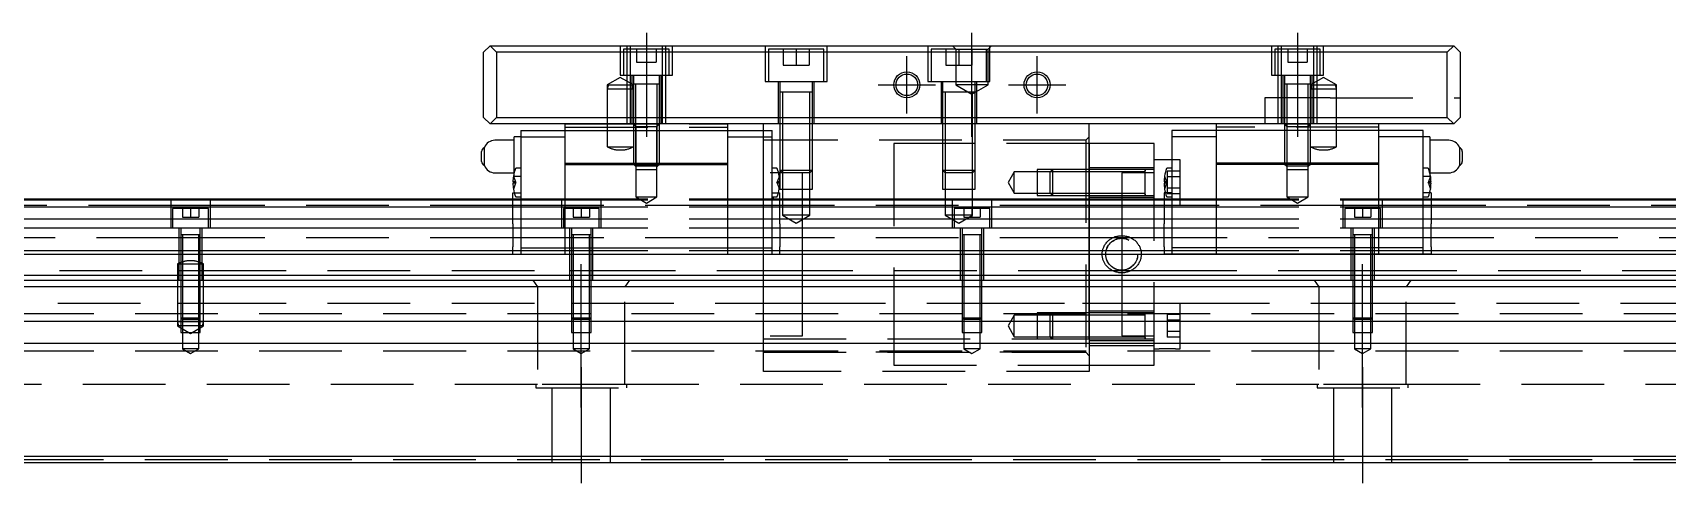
# Model space of a CAD drawing. Extents: x -15 to 1006, y -334 to 81.
# Drawn here: x 235.8 to 486.8, y -297 to -227.9 of the extents above; entities that cross this region are included whole.
import ezdxf

# ---------------------------------------------------------------- set-up
doc = ezdxf.new("R2010")
doc.units = 0
doc.linetypes.add('CENTER', pattern=[50.8, 31.75, -6.35, 6.35, -6.35])
doc.linetypes.add('DASHED', pattern=[19.05, 12.7, -6.35])
doc.layers.get('0').update_dxf_attribs({"linetype": 'CONTINUOUS'})
doc.layers.add('CENTER', color=1, linetype='CENTER')

msp = doc.modelspace()

# ---------------------------------------------------------------- linework, layer by layer
at = {"color": 7, "linetype": 'CONTINUOUS'}
for p, q in [((305, -230.88), (306, -229.88)), ((305, -240.88), (305, -230.88)), ((306, -229.88), (454, -229.88)), ((306, -229.88), (307, -230.88)), ((453, -230.88), (307, -230.88)), ((307, -230.88), (307, -240.88)), ((453, -230.88), (454, -229.88)), ((453, -240.88), (453, -230.88)), ((454, -229.88), (455, -230.88)), ((455, -230.88), (455, -240.88)), ((306, -241.88), (305, -240.88)), ((307, -240.88), (306, -241.88)), ((307, -240.88), (453, -240.88)), ((454, -241.88), (453, -240.88)), ((455, -240.88), (454, -241.88)), ((454, -241.88), (306, -241.88)), ((310.7, -242.88), (310.7, -243.88)), ((310.7, -242.88), (317.5, -242.88)), ((317.5, -241.88), (317.5, -242.88)), ((317.5, -242.88), (317.5, -247.88)), ((317.5, -242.88), (342.5, -242.88)), ((342.5, -242.88), (342.5, -241.88)), ((342.5, -242.88), (349.3, -242.88)), ((342.5, -247.88), (342.5, -242.88)), ((348, -242.88), (348, -241.88)), ((349.3, -243.88), (349.3, -242.88)), ((398, -253.38), (398, -241.88)), ((417.5, -242.88), (410.7, -242.88)), ((410.7, -242.88), (410.7, -243.88)), ((417.5, -241.88), (417.5, -242.88)), ((417.5, -242.88), (417.5, -247.88)), ((442.5, -242.88), (417.5, -242.88)), ((442.5, -242.88), (442.5, -241.88)), ((449.3, -242.88), (442.5, -242.88)), ((442.5, -247.88), (442.5, -242.88)), ((449.3, -243.88), (449.3, -242.88)), ((305.12, -248.27), (305.12, -245.49)), ((309.7, -244.38), (306.75, -244.38)), ((310.7, -243.88), (309.7, -243.88)), ((309.7, -249.34), (309.7, -243.88)), ((310.7, -243.88), (317.5, -243.88)), ((310.7, -243.88), (310.7, -260.88)), ((342.5, -243.88), (349.3, -243.88)), ((349.3, -260.88), (349.3, -243.88)), ((408, -244.88), (398, -244.88)), ((408, -253.38), (408, -244.88)), ((410.7, -243.88), (410.7, -260.88)), ((417.5, -243.88), (410.7, -243.88)), ((449.3, -243.88), (442.5, -243.88)), ((450.3, -243.88), (449.3, -243.88)), ((449.3, -260.88), (449.3, -243.88)), ((450.3, -243.88), (450.3, -249.34)), ((453.25, -244.38), (450.3, -244.38)), ((454.88, -245.49), (454.88, -248.27)), ((304.7, -247.63), (304.7, -246.13)), ((317.5, -247.88), (342.5, -247.88)), ((317.5, -247.88), (317.5, -248.13)), ((317.5, -248.13), (317.5, -260.88)), ((317.5, -248.13), (342.5, -248.13)), ((342.5, -248.13), (342.5, -247.88)), ((342.5, -260.88), (342.5, -248.13)), ((410.7, -247.38), (408, -247.38)), ((417.5, -247.88), (417.5, -248.13)), ((442.5, -247.88), (417.5, -247.88)), ((417.5, -248.13), (417.5, -260.88)), ((442.5, -248.13), (417.5, -248.13)), ((442.5, -248.13), (442.5, -247.88)), ((442.5, -260.88), (442.5, -248.13)), ((455.3, -246.13), (455.3, -247.63)), ((306.75, -249.38), (309.69, -249.38)), ((309.5, -250.78), (309.58, -250.78)), ((309.58, -250.98), (309.5, -250.98)), ((309.58, -250.78), (309.58, -250.98)), ((310.7, -248.68), (309.99, -248.68)), ((350.01, -248.68), (349.3, -248.68)), ((350.42, -250.98), (350.42, -250.78)), ((350.42, -250.78), (350.5, -250.78)), ((350.5, -250.98), (350.42, -250.98)), ((409.5, -250.78), (409.58, -250.78)), ((409.58, -250.98), (409.5, -250.98)), ((409.58, -250.78), (409.58, -250.98)), ((410.7, -248.68), (409.99, -248.68)), ((450.01, -248.68), (449.3, -248.68)), ((450.31, -249.38), (453.25, -249.38)), ((450.42, -250.98), (450.42, -250.78)), ((450.42, -250.78), (450.5, -250.78)), ((450.5, -250.98), (450.42, -250.98)), ((0, -253.38), (309.5, -253.38)), ((0, -253.51), (309.5, -253.51)), ((309.5, -254.85), (309.5, -252.45)), ((309.5, -252.45), (309.71, -252.45)), ((309.99, -253.08), (310.7, -253.08)), ((349.3, -253.08), (350.01, -253.08)), ((350.29, -252.45), (350.5, -252.45)), ((350.5, -254.85), (350.5, -252.45)), ((350.5, -253.38), (409.5, -253.38)), ((350.5, -253.51), (409.5, -253.51)), ((409.5, -252.45), (409.5, -254.85)), ((409.71, -252.45), (409.5, -252.45)), ((409.99, -253.08), (410.7, -253.08)), ((449.3, -253.08), (450.01, -253.08)), ((450.5, -252.45), (450.29, -252.45)), ((450.5, -252.45), (450.5, -254.85)), ((450.5, -253.38), (760, -253.38)), ((450.5, -253.51), (760, -253.51)), ((0, -254.59), (309.5, -254.59)), ((309.5, -256.41), (309.5, -254.85)), ((350.5, -254.59), (409.5, -254.59)), ((350.5, -256.41), (350.5, -254.85)), ((409.5, -254.85), (409.5, -256.41)), ((450.5, -254.59), (760, -254.59)), ((450.5, -254.85), (450.5, -256.41)), ((0, -256.46), (309.5, -256.46)), ((0, -257.81), (309.5, -257.81)), ((309.5, -257.23), (309.5, -256.41)), ((309.5, -257.23), (309.5, -260.75)), ((350.5, -257.23), (350.5, -256.41)), ((350.5, -256.46), (409.5, -256.46)), ((350.5, -257.23), (350.5, -260.75)), ((350.5, -257.81), (409.5, -257.81)), ((409.5, -256.41), (409.5, -257.23)), ((409.5, -260.75), (409.5, -257.23)), ((450.5, -256.41), (450.5, -257.23)), ((450.5, -256.46), (760, -256.46)), ((450.5, -260.75), (450.5, -257.23)), ((450.5, -257.81), (760, -257.81)), ((309.5, -261.88), (309.5, -260.75)), ((310.7, -260.88), (310.7, -261.88)), ((310.7, -260.88), (317.5, -260.88)), ((317.5, -260.88), (317.5, -261.88)), ((317.5, -260.88), (342.5, -260.88)), ((342.5, -260.88), (349.3, -260.88)), ((342.5, -261.88), (342.5, -260.88)), ((349.3, -261.88), (349.3, -260.88)), ((350.5, -261.88), (350.5, -260.75)), ((409.5, -260.75), (409.5, -261.88)), ((417.5, -260.88), (410.7, -260.88)), ((410.7, -260.88), (410.7, -261.88)), ((417.5, -260.88), (417.5, -261.88)), ((442.5, -260.88), (417.5, -260.88)), ((449.3, -260.88), (442.5, -260.88)), ((442.5, -261.88), (442.5, -260.88)), ((449.3, -261.88), (449.3, -260.88)), ((450.5, -260.75), (450.5, -261.88)), ((0, -261.29), (309.5, -261.29)), ((0, -261.88), (309.5, -261.88)), ((309.5, -261.88), (350.5, -261.88)), ((310.7, -261.88), (317.5, -261.88)), ((317.5, -261.88), (342.5, -261.88)), ((342.5, -261.88), (349.3, -261.88)), ((350.5, -261.29), (409.5, -261.29)), ((350.5, -261.88), (760, -261.88)), ((410.7, -261.88), (409.5, -261.88)), ((417.5, -261.88), (410.7, -261.88)), ((442.5, -261.88), (417.5, -261.88)), ((449.3, -261.88), (442.5, -261.88)), ((450.5, -261.88), (449.3, -261.88)), ((450.5, -261.29), (760, -261.29)), ((0, -265.08), (760, -265.08)), ((1, -265.88), (759, -265.88)), ((758, -266.88), (2, -266.88)), ((758, -272.18), (2, -272.18)), ((758, -275.58), (2, -275.58)), ((2, -292.88), (758, -292.88)), ((759, -293.88), (1, -293.88))]:
    msp.add_line(p, q, dxfattribs=at)
at = {"color": 3, "linetype": 'DASHED'}
for p, q in [((326, -229.88), (326, -234.38)), ((326.5, -230.38), (326.5, -234.38)), ((333.5, -230.38), (326.5, -230.38)), ((327, -229.88), (327, -230.38)), ((327, -230.38), (327, -234.38)), ((327.5, -229.88), (327.5, -241.88)), ((328.5, -230.38), (328.5, -232.38)), ((330, -230.38), (330, -232.38)), ((331.5, -230.38), (331.5, -232.38)), ((332.5, -241.88), (332.5, -229.88)), ((333, -230.38), (333, -229.88)), ((333, -234.38), (333, -230.38)), ((333.5, -234.38), (333.5, -230.38)), ((334, -234.38), (334, -229.88)), ((348.25, -229.88), (348.25, -235.38)), ((348.75, -230.38), (348.75, -235.38)), ((357.25, -230.38), (348.75, -230.38)), ((351, -230.38), (351, -232.88)), ((353, -230.38), (353, -232.88)), ((355, -230.38), (355, -232.88)), ((357.25, -235.38), (357.25, -230.38)), ((357.75, -235.38), (357.75, -229.88)), ((373.25, -229.88), (373.25, -235.38)), ((373.75, -230.38), (373.75, -235.38)), ((377.5, -230.38), (373.75, -230.38)), ((376, -230.38), (376, -232.88)), ((377, -229.88), (377.5, -230.38)), ((377.5, -230.38), (377.5, -235.88)), ((377.5, -230.38), (382.5, -230.38)), ((378, -230.38), (378, -232.88)), ((380, -230.38), (380, -232.88)), ((382.25, -235.38), (382.25, -230.38)), ((382.5, -230.38), (383, -229.88)), ((382.5, -235.88), (382.5, -230.38)), ((382.75, -235.38), (382.75, -229.88)), ((426, -229.88), (426, -234.38)), ((426.5, -230.38), (426.5, -234.38)), ((433.5, -230.38), (426.5, -230.38)), ((427, -229.88), (427, -230.38)), ((427, -230.38), (427, -234.38)), ((427.5, -229.88), (427.5, -241.88)), ((428.5, -230.38), (428.5, -232.38)), ((430, -230.38), (430, -232.38)), ((431.5, -230.38), (431.5, -232.38)), ((432.5, -241.88), (432.5, -229.88)), ((433, -230.38), (433, -229.88)), ((433, -234.38), (433, -230.38)), ((433.5, -234.38), (433.5, -230.38)), ((434, -234.38), (434, -229.88)), ((328.5, -232.38), (330, -232.38)), ((330, -232.38), (331.5, -232.38)), ((351, -232.88), (353, -232.88)), ((353, -232.88), (355, -232.88)), ((376, -232.88), (378, -232.88)), ((378, -232.88), (380, -232.88)), ((428.5, -232.38), (430, -232.38)), ((430, -232.38), (431.5, -232.38)), ((326, -234.73), (324, -235.88)), ((324, -235.88), (324, -236.51)), ((324.17, -235.88), (324, -236.51)), ((324, -235.88), (328, -235.88)), ((326, -234.38), (334, -234.38)), ((328, -235.88), (326, -234.73)), ((327, -234.38), (327, -241.88)), ((327.75, -234.38), (327.75, -241.88)), ((328, -236.51), (327.83, -235.88)), ((328, -234.38), (328, -235.78)), ((332, -235.78), (328, -235.78)), ((332, -235.78), (328, -235.78)), ((328, -235.78), (328, -235.79)), ((328, -235.78), (328, -241.88)), ((328, -235.78), (328, -235.78)), ((328.35, -235.78), (328.35, -241.88)), ((331.65, -241.88), (331.65, -235.78)), ((332, -235.78), (332, -234.38)), ((332, -235.79), (332, -235.78)), ((332, -235.78), (332, -235.78)), ((332, -241.88), (332, -235.78)), ((332.25, -241.88), (332.25, -234.38)), ((333, -241.88), (333, -234.38)), ((348.25, -235.38), (357.75, -235.38)), ((350.25, -235.38), (350.25, -241.88)), ((350.5, -235.38), (350.5, -236.98)), ((355.5, -236.98), (355.5, -235.38)), ((355.75, -241.88), (355.75, -235.38)), ((373.25, -235.38), (382.75, -235.38)), ((375.25, -235.38), (375.25, -241.88)), ((375.5, -235.38), (375.5, -236.98)), ((377.5, -235.88), (380, -237.32)), ((382.5, -235.88), (377.5, -235.88)), ((380, -237.32), (382.5, -235.88)), ((380.5, -236.98), (380.5, -235.38)), ((380.75, -241.88), (380.75, -235.38)), ((426, -234.38), (434, -234.38)), ((427, -234.38), (427, -241.88)), ((427.75, -234.38), (427.75, -241.88)), ((428, -234.38), (428, -235.78)), ((432, -235.78), (428, -235.78)), ((432, -235.78), (428, -235.78)), ((432, -235.78), (428, -235.78)), ((432, -235.78), (428, -235.78)), ((432, -235.78), (428, -235.78)), ((432, -235.78), (428, -235.78)), ((432, -235.78), (428, -235.78)), ((428, -235.78), (428, -235.79)), ((428, -235.78), (428, -241.88)), ((428, -235.78), (428, -235.78)), ((428.35, -235.78), (428.35, -241.88)), ((428.35, -235.78), (428.35, -241.88)), ((431.65, -241.88), (431.65, -235.78)), ((431.65, -241.88), (431.65, -235.78)), ((432, -235.78), (432, -234.38)), ((434, -234.73), (432, -235.88)), ((432, -235.79), (432, -235.78)), ((432, -235.78), (432, -235.78)), ((432, -241.88), (432, -235.78)), ((432.17, -235.88), (432, -236.51)), ((432, -235.88), (436, -235.88)), ((432.25, -241.88), (432.25, -234.38)), ((433, -241.88), (433, -234.38)), ((436, -235.88), (434, -234.73)), ((436, -236.51), (435.83, -235.88)), ((436, -236.51), (436, -235.88)), ((324, -236.51), (324, -241.88)), ((324, -236.51), (327, -236.51)), ((327, -236.51), (328, -236.51)), ((355.5, -236.98), (350.5, -236.98)), ((350.5, -236.98), (350.5, -236.99)), ((350.5, -236.98), (350.5, -241.88)), ((350.5, -236.98), (350.5, -236.98)), ((350.9, -236.98), (350.9, -241.88)), ((355.1, -241.88), (355.1, -236.98)), ((355.5, -236.99), (355.5, -236.98)), ((355.5, -236.98), (355.5, -236.98)), ((355.5, -241.88), (355.5, -236.98)), ((380.5, -236.98), (375.5, -236.98)), ((375.5, -236.98), (375.5, -241.88)), ((375.5, -236.98), (375.5, -236.98)), ((375.5, -236.98), (375.5, -236.99)), ((375.9, -236.98), (375.9, -241.88)), ((380.1, -241.88), (380.1, -236.98)), ((380.5, -236.98), (380.5, -236.98)), ((380.5, -241.88), (380.5, -236.98)), ((380.5, -236.99), (380.5, -236.98)), ((435, -237.88), (425, -237.88)), ((425, -237.88), (425, -241.88)), ((432, -236.51), (433, -236.51)), ((433, -236.51), (436, -236.51)), ((435, -237.88), (455, -237.88)), ((436, -241.88), (436, -236.51)), ((317.5, -241.88), (342.5, -241.88)), ((317.5, -242.38), (342.5, -242.38)), ((324, -241.88), (324, -245.38)), ((328, -241.88), (328, -248.03)), ((328, -241.88), (328.38, -242.26)), ((328, -241.88), (332, -241.88)), ((328.35, -241.88), (328.35, -248.38)), ((328.38, -242.26), (328.38, -248.88)), ((328.38, -242.26), (331.62, -242.26)), ((331.62, -242.26), (332, -241.88)), ((331.62, -248.88), (331.62, -242.26)), ((331.65, -248.38), (331.65, -241.88)), ((332, -248.03), (332, -241.88)), ((348, -253.38), (348, -242.88)), ((350.5, -241.88), (350.5, -248.98)), ((350.5, -241.88), (350.5, -248.98)), ((350.9, -241.88), (350.9, -249.38)), ((355.1, -249.38), (355.1, -241.88)), ((355.5, -248.98), (355.5, -241.88)), ((355.5, -248.98), (355.5, -241.88)), ((375.5, -241.88), (375.5, -248.98)), ((375.5, -241.88), (375.5, -248.98)), ((375.9, -241.88), (375.9, -249.38)), ((380.1, -249.38), (380.1, -241.88)), ((380.5, -248.98), (380.5, -241.88)), ((380.5, -248.98), (380.5, -241.88)), ((442.5, -241.88), (417.5, -241.88)), ((442.5, -242.38), (417.5, -242.38)), ((428, -241.88), (428, -248.03)), ((428, -241.88), (428.38, -242.26)), ((428, -241.88), (432, -241.88)), ((428.35, -241.88), (428.35, -248.38)), ((428.35, -241.88), (428.35, -248.38)), ((428.38, -242.26), (428.38, -248.88)), ((428.38, -242.26), (431.62, -242.26)), ((431.62, -242.26), (432, -241.88)), ((431.62, -248.88), (431.62, -242.26)), ((431.65, -248.38), (431.65, -241.88)), ((431.65, -248.38), (431.65, -241.88)), ((432, -248.03), (432, -241.88)), ((436, -245.38), (436, -241.88)), ((324, -245.38), (328, -245.38)), ((325.94, -245.88), (326.06, -245.88)), ((397.5, -244.38), (348, -244.38)), ((368, -244.88), (368, -275.58)), ((375.5, -244.88), (368, -244.88)), ((375.9, -244.88), (375.5, -244.88)), ((380.1, -244.88), (375.9, -244.88)), ((380.5, -244.88), (380.1, -244.88)), ((398, -244.88), (380.5, -244.88)), ((398, -243.88), (397.5, -244.38)), ((397.5, -244.38), (397.5, -276.89)), ((398, -244.88), (398, -253.38)), ((408, -244.88), (398, -244.88)), ((432, -245.38), (436, -245.38)), ((433.94, -245.88), (434.06, -245.88)), ((328, -248.03), (328.35, -248.38)), ((328, -248.03), (332, -248.03)), ((331.65, -248.38), (328.35, -248.38)), ((331.65, -248.38), (332, -248.03)), ((412, -247.38), (410.7, -247.38)), ((412, -253.38), (412, -247.38)), ((428, -248.03), (428.35, -248.38)), ((428, -248.03), (432, -248.03)), ((431.65, -248.38), (428.35, -248.38)), ((431.65, -248.38), (432, -248.03)), ((309.58, -249.88), (309.9, -250.78)), ((309.58, -249.88), (309.58, -249.88)), ((309.58, -249.88), (309.58, -249.88)), ((309.58, -249.88), (309.58, -249.88)), ((309.58, -249.88), (309.58, -249.88)), ((309.9, -250.78), (309.58, -250.78)), ((309.9, -250.98), (309.58, -251.88)), ((309.9, -250.98), (309.58, -250.98)), ((309.69, -249.38), (309.7, -249.38)), ((309.7, -249.88), (309.7, -249.34)), ((309.7, -249.88), (310.7, -249.88)), ((309.9, -250.78), (309.94, -250.88)), ((309.9, -250.98), (309.94, -250.88)), ((328.38, -248.88), (328.38, -253.08)), ((328.38, -248.88), (331.62, -248.88)), ((331.62, -253.08), (331.62, -248.88)), ((350.9, -249.38), (349, -249.38)), ((350.1, -250.78), (350.06, -250.88)), ((350.1, -250.98), (350.06, -250.88)), ((350.42, -249.88), (350.1, -250.78)), ((350.42, -250.78), (350.1, -250.78)), ((350.1, -250.98), (350.42, -251.88)), ((350.42, -250.98), (350.1, -250.98)), ((350.42, -249.88), (350.42, -249.88)), ((350.42, -249.88), (350.42, -249.88)), ((350.5, -248.98), (350.5, -251.88)), ((350.5, -248.98), (350.9, -249.38)), ((350.5, -248.98), (355.5, -248.98)), ((350.9, -249.38), (350.9, -251.88)), ((355.1, -249.38), (350.9, -249.38)), ((354, -261.88), (354, -249.38)), ((355.1, -249.38), (355.5, -248.98)), ((355.1, -251.88), (355.1, -249.38)), ((355.5, -251.88), (355.5, -248.98)), ((375.5, -248.98), (375.5, -251.88)), ((375.5, -248.98), (375.9, -249.38)), ((375.5, -248.98), (380.5, -248.98)), ((375.9, -249.38), (375.9, -251.88)), ((380.1, -249.38), (375.9, -249.38)), ((380.1, -249.38), (380.5, -248.98)), ((380.1, -251.88), (380.1, -249.38)), ((380.5, -251.88), (380.5, -248.98)), ((386.5, -249.23), (385.55, -250.88)), ((385.55, -250.88), (386.5, -252.53)), ((386.5, -252.53), (386.5, -249.23)), ((390, -249.23), (386.5, -249.23)), ((390, -248.88), (390, -252.88)), ((392.35, -248.88), (390, -248.88)), ((392, -249.23), (390, -249.23)), ((392.35, -248.88), (392, -249.23)), ((392, -252.53), (392, -249.23)), ((398, -249.23), (392, -249.23)), ((392.35, -248.88), (392.35, -252.88)), ((398, -248.88), (392.35, -248.88)), ((398, -248.88), (392.35, -248.88)), ((408, -248.63), (398, -248.63)), ((406.61, -248.88), (398, -248.88)), ((406.6, -249.23), (398, -249.23)), ((408, -249.38), (403, -249.38)), ((403, -249.38), (403, -259.42)), ((406.6, -249.23), (406.6, -248.88)), ((406.6, -250.88), (406.6, -248.88)), ((406.6, -252.88), (406.6, -248.88)), ((406.6, -248.88), (406.6, -249.1)), ((406.6, -249.1), (406.6, -248.88)), ((406.6, -248.88), (406.6, -249.1)), ((406.6, -249.1), (406.6, -248.88)), ((408, -248.88), (406.6, -248.88)), ((406.6, -250.74), (406.6, -249.1)), ((406.6, -252.53), (406.6, -249.23)), ((406.6, -252.66), (406.6, -250.74)), ((409.58, -249.88), (409.9, -250.78)), ((409.58, -249.88), (409.58, -249.88)), ((409.58, -249.88), (409.58, -249.88)), ((409.58, -249.88), (409.58, -249.88)), ((409.58, -249.88), (409.58, -249.88)), ((409.9, -250.78), (409.58, -250.78)), ((409.9, -250.98), (409.58, -251.88)), ((409.9, -250.98), (409.58, -250.98)), ((409.9, -250.78), (409.94, -250.88)), ((409.9, -250.98), (409.94, -250.88)), ((410, -249.15), (410, -250.01)), ((412, -249.15), (410, -249.15)), ((410, -250.01), (410, -251.75)), ((412, -250.01), (410, -250.01)), ((428.38, -248.88), (428.38, -253.08)), ((428.38, -248.88), (431.62, -248.88)), ((431.62, -253.08), (431.62, -248.88)), ((449.3, -249.88), (450.3, -249.88)), ((450.1, -250.78), (450.06, -250.88)), ((450.1, -250.98), (450.06, -250.88)), ((450.42, -249.88), (450.1, -250.78)), ((450.42, -250.78), (450.1, -250.78)), ((450.1, -250.98), (450.42, -251.88)), ((450.42, -250.98), (450.1, -250.98)), ((450.3, -249.34), (450.3, -249.88)), ((450.3, -249.38), (450.31, -249.38)), ((450.42, -249.88), (450.42, -249.88)), ((450.42, -249.88), (450.42, -249.88)), ((257, -257.88), (257, -253.38)), ((263, -253.38), (263, -257.88)), ((309.5, -253.38), (310.7, -253.38)), ((309.5, -253.51), (310.7, -253.51)), ((309.58, -251.88), (309.58, -251.88)), ((309.58, -251.88), (309.58, -251.88)), ((309.71, -252.45), (310.7, -252.45)), ((310.7, -253.38), (317.5, -253.38)), ((310.7, -253.51), (317.5, -253.51)), ((317, -257.88), (317, -253.38)), ((317.5, -253.38), (342.5, -253.38)), ((317.5, -253.51), (342.5, -253.51)), ((323, -253.38), (323, -257.88)), ((328.38, -253.08), (330, -254.02)), ((328.38, -253.08), (331.62, -253.08)), ((330, -254.02), (331.62, -253.08)), ((342.5, -253.38), (349.3, -253.38)), ((342.5, -253.51), (349.3, -253.51)), ((348, -261.88), (348, -253.38)), ((349.3, -252.45), (350.29, -252.45)), ((349.3, -253.38), (350.5, -253.38)), ((349.3, -253.51), (350.5, -253.51)), ((349.5, -253.38), (349.5, -253.08)), ((350.42, -251.88), (350.42, -251.88)), ((350.42, -251.88), (350.42, -251.88)), ((350.42, -251.88), (350.42, -251.88)), ((350.42, -251.88), (350.42, -251.88)), ((350.5, -251.88), (355.5, -251.88)), ((350.9, -251.88), (350.9, -255.88)), ((355.1, -255.88), (355.1, -251.88)), ((375.5, -251.88), (380.5, -251.88)), ((375.9, -251.88), (375.9, -255.88)), ((377, -257.88), (377, -253.38)), ((380.1, -255.88), (380.1, -251.88)), ((383, -253.38), (383, -257.88)), ((386.5, -252.53), (390, -252.53)), ((390, -252.53), (392, -252.53)), ((390, -252.88), (392.35, -252.88)), ((392, -252.53), (398, -252.53)), ((392, -252.53), (392.35, -252.88)), ((392.35, -252.88), (398, -252.88)), ((392.35, -252.88), (398, -252.88)), ((398, -252.53), (406.6, -252.53)), ((398, -252.88), (406.6, -252.88)), ((398, -253.13), (408, -253.13)), ((398, -256.56), (398, -253.38)), ((398, -253.38), (398, -256.56)), ((406.6, -252.88), (406.6, -252.53)), ((406.6, -252.88), (406.6, -252.66)), ((406.6, -252.66), (406.6, -252.88)), ((406.6, -252.88), (406.61, -252.88)), ((406.6, -252.88), (406.6, -252.88)), ((406.6, -252.88), (408, -252.88)), ((408, -278.88), (408, -253.38)), ((409.5, -253.38), (410.7, -253.38)), ((409.5, -253.51), (410.7, -253.51)), ((409.58, -251.88), (409.58, -251.88)), ((409.58, -251.88), (409.58, -251.88)), ((410.7, -252.45), (409.71, -252.45)), ((410, -251.75), (410, -252.61)), ((412, -251.75), (410, -251.75)), ((412, -252.61), (410, -252.61)), ((410.7, -253.38), (417.5, -253.38)), ((410.7, -253.51), (417.5, -253.51)), ((412, -254.38), (412, -253.38)), ((417.5, -253.38), (442.5, -253.38)), ((417.5, -253.51), (442.5, -253.51)), ((428.38, -253.08), (430, -254.02)), ((428.38, -253.08), (431.62, -253.08)), ((430, -254.02), (431.62, -253.08)), ((437, -257.88), (437, -253.38)), ((442.5, -253.38), (449.3, -253.38)), ((442.5, -253.51), (449.3, -253.51)), ((443, -253.38), (443, -257.88)), ((450.29, -252.45), (449.3, -252.45)), ((449.3, -253.38), (450.5, -253.38)), ((449.3, -253.51), (450.5, -253.51)), ((450.42, -251.88), (450.42, -251.88)), ((450.42, -251.88), (450.42, -251.88)), ((450.42, -251.88), (450.42, -251.88)), ((450.42, -251.88), (450.42, -251.88)), ((257, -254.38), (203, -254.38)), ((263, -254.38), (257, -254.38)), ((257.25, -254.88), (257.25, -257.88)), ((262.75, -254.88), (257.25, -254.88)), ((258.75, -254.88), (258.75, -256.18)), ((260, -254.88), (260, -256.18)), ((261.25, -254.88), (261.25, -256.18)), ((262.75, -257.88), (262.75, -254.88)), ((309.5, -254.38), (263, -254.38)), ((310.7, -254.38), (309.5, -254.38)), ((309.5, -254.59), (310.7, -254.59)), ((317, -254.38), (310.7, -254.38)), ((310.7, -254.59), (317.5, -254.59)), ((317.5, -254.38), (317, -254.38)), ((317.25, -254.88), (317.25, -257.88)), ((317.5, -254.88), (317.25, -254.88)), ((323, -254.38), (317.5, -254.38)), ((317.5, -254.59), (342.5, -254.59)), ((322.75, -254.88), (317.5, -254.88)), ((318.75, -254.88), (318.75, -256.18)), ((320, -254.88), (320, -256.18)), ((321.25, -254.88), (321.25, -256.18)), ((322.75, -257.88), (322.75, -254.88)), ((342.5, -254.38), (323, -254.38)), ((348, -254.38), (342.5, -254.38)), ((342.5, -254.59), (349.3, -254.59)), ((349, -254.38), (348, -254.38)), ((349.3, -254.38), (349, -254.38)), ((350.5, -254.38), (349.3, -254.38)), ((349.3, -254.59), (350.5, -254.59)), ((354, -254.38), (350.5, -254.38)), ((350.9, -255.88), (353, -257.09)), ((355.1, -255.88), (350.9, -255.88)), ((353, -257.09), (355.1, -255.88)), ((397, -254.38), (354, -254.38)), ((375.9, -255.88), (378, -257.09)), ((380.1, -255.88), (375.9, -255.88)), ((377.25, -254.88), (377.25, -257.88)), ((382.75, -254.88), (377.25, -254.88)), ((378, -257.09), (380.1, -255.88)), ((378.75, -254.88), (378.75, -256.18)), ((380, -254.88), (380, -256.18)), ((381.25, -254.88), (381.25, -256.18)), ((382.75, -257.88), (382.75, -254.88)), ((398, -254.38), (397, -254.38)), ((403, -254.38), (398, -254.38)), ((408, -254.38), (403, -254.38)), ((409.5, -254.38), (408, -254.38)), ((410.7, -254.38), (409.5, -254.38)), ((409.5, -254.59), (410.7, -254.59)), ((413, -254.38), (410.7, -254.38)), ((410.7, -254.59), (417.5, -254.59)), ((417.5, -254.38), (413, -254.38)), ((437, -254.38), (417.5, -254.38)), ((417.5, -254.59), (442.5, -254.59)), ((442.5, -254.38), (437, -254.38)), ((437.25, -254.88), (437.25, -257.88)), ((442.5, -254.88), (437.25, -254.88)), ((438.75, -254.88), (438.75, -256.18)), ((440, -254.88), (440, -256.18)), ((441.25, -254.88), (441.25, -256.18)), ((443, -254.38), (442.5, -254.38)), ((442.5, -254.59), (449.3, -254.59)), ((442.75, -254.88), (442.5, -254.88)), ((442.75, -257.88), (442.75, -254.88)), ((449.3, -254.38), (443, -254.38)), ((450.5, -254.38), (449.3, -254.38)), ((449.3, -254.59), (450.5, -254.59)), ((497, -254.38), (450.5, -254.38)), ((263, -257.88), (257, -257.88)), ((258.25, -265.88), (258.25, -257.88)), ((258.5, -257.88), (258.5, -258.88)), ((258.75, -256.18), (260, -256.18)), ((260, -256.18), (261.25, -256.18)), ((261.5, -258.88), (261.5, -257.88)), ((261.75, -257.88), (261.75, -265.88)), ((309.5, -256.46), (310.7, -256.46)), ((309.5, -257.81), (310.7, -257.81)), ((310.7, -256.46), (317.5, -256.46)), ((310.7, -257.81), (317.5, -257.81)), ((323, -257.88), (317, -257.88)), ((317.5, -256.46), (342.5, -256.46)), ((317.5, -257.81), (342.5, -257.81)), ((318.25, -261.88), (318.25, -257.88)), ((318.5, -257.88), (318.5, -258.88)), ((318.75, -256.18), (320, -256.18)), ((320, -256.18), (321.25, -256.18)), ((321.5, -258.88), (321.5, -257.88)), ((321.75, -257.88), (321.75, -261.88)), ((342.5, -256.46), (349.3, -256.46)), ((342.5, -257.81), (349.3, -257.81)), ((349.3, -256.46), (350.5, -256.46)), ((349.3, -257.81), (350.5, -257.81)), ((383, -257.88), (377, -257.88)), ((378.25, -265.88), (378.25, -257.88)), ((378.5, -257.88), (378.5, -258.88)), ((378.75, -256.18), (380, -256.18)), ((380, -256.18), (381.25, -256.18)), ((381.5, -258.88), (381.5, -257.88)), ((381.75, -257.88), (381.75, -265.88)), ((398, -265.88), (398, -256.56)), ((398, -256.56), (398, -265.88)), ((409.5, -256.46), (410.7, -256.46)), ((409.5, -257.81), (410.7, -257.81)), ((410.7, -256.46), (417.5, -256.46)), ((410.7, -257.81), (417.5, -257.81)), ((417.5, -256.46), (442.5, -256.46)), ((417.5, -257.81), (442.5, -257.81)), ((443, -257.88), (437, -257.88)), ((438.25, -261.88), (438.25, -257.88)), ((438.5, -257.88), (438.5, -258.88)), ((438.75, -256.18), (440, -256.18)), ((440, -256.18), (441.25, -256.18)), ((441.5, -258.88), (441.5, -257.88)), ((441.75, -257.88), (441.75, -261.88)), ((442.5, -256.46), (449.3, -256.46)), ((442.5, -257.81), (449.3, -257.81)), ((449.3, -256.46), (450.5, -256.46)), ((449.3, -257.81), (450.5, -257.81)), ((258.25, -259.38), (201.75, -259.38)), ((258.5, -259.38), (258.25, -259.38)), ((258.5, -258.87), (258.5, -258.88)), ((258.5, -258.88), (258.5, -258.88)), ((258.5, -258.88), (258.5, -265.88)), ((260, -258.88), (258.5, -258.88)), ((258.75, -259.38), (258.5, -259.38)), ((258.75, -258.88), (258.75, -265.88)), ((261.25, -259.38), (258.75, -259.38)), ((261.5, -258.88), (260, -258.88)), ((261.25, -265.88), (261.25, -258.88)), ((261.5, -259.38), (261.25, -259.38)), ((261.5, -258.88), (261.5, -258.87)), ((261.5, -258.88), (261.5, -258.88)), ((261.5, -265.88), (261.5, -258.88)), ((261.75, -259.38), (261.5, -259.38)), ((309.5, -259.38), (261.75, -259.38)), ((310.7, -259.38), (309.5, -259.38)), ((317.5, -259.38), (310.7, -259.38)), ((318.25, -259.38), (317.5, -259.38)), ((318.5, -259.38), (318.25, -259.38)), ((318.5, -258.87), (318.5, -258.88)), ((320, -258.88), (318.5, -258.88)), ((321.5, -258.88), (318.5, -258.88)), ((318.5, -258.88), (318.5, -258.88)), ((318.5, -258.88), (318.5, -261.88)), ((321.5, -258.88), (318.5, -258.88)), ((318.75, -259.38), (318.5, -259.38)), ((318.75, -258.88), (318.75, -261.88)), ((321.25, -259.38), (318.75, -259.38)), ((321.5, -258.88), (320, -258.88)), ((321.25, -261.88), (321.25, -258.88)), ((321.5, -259.38), (321.25, -259.38)), ((321.5, -258.88), (321.5, -258.87)), ((321.5, -258.88), (321.5, -258.88)), ((321.5, -261.88), (321.5, -258.88)), ((321.75, -259.38), (321.5, -259.38)), ((342.5, -259.38), (321.75, -259.38)), ((348, -259.38), (342.5, -259.38)), ((349, -259.38), (348, -259.38)), ((349.3, -259.38), (349, -259.38)), ((350.5, -259.38), (349.3, -259.38)), ((397, -259.38), (350.5, -259.38)), ((378.5, -258.87), (378.5, -258.88)), ((380, -258.88), (378.5, -258.88)), ((378.5, -258.88), (378.5, -265.88)), ((378.5, -258.88), (378.5, -258.88)), ((381.5, -258.88), (378.5, -258.88)), ((378.75, -258.88), (378.75, -265.88)), ((381.5, -258.88), (380, -258.88)), ((381.25, -265.88), (381.25, -258.88)), ((381.5, -258.88), (381.5, -258.87)), ((381.5, -265.88), (381.5, -258.88)), ((381.5, -258.88), (381.5, -258.88)), ((398, -259.38), (397, -259.38)), ((408, -259.38), (398, -259.38)), ((400.11, -261.1), (400.15, -260.99)), ((400.15, -260.99), (400.19, -260.88)), ((400.19, -260.88), (400.24, -260.77)), ((400.24, -260.77), (400.3, -260.64)), ((400.3, -260.64), (400.37, -260.51)), ((400.37, -260.51), (400.44, -260.39)), ((400.44, -260.39), (400.52, -260.27)), ((400.52, -260.27), (400.61, -260.16)), ((400.61, -260.16), (400.7, -260.05)), ((400.7, -260.05), (400.8, -259.94)), ((400.8, -259.94), (400.9, -259.84)), ((400.9, -259.84), (401.01, -259.74)), ((401.01, -259.74), (401.12, -259.65)), ((401.12, -259.65), (401.24, -259.57)), ((401.24, -259.57), (401.36, -259.49)), ((401.36, -259.49), (401.48, -259.42)), ((401.48, -259.42), (401.61, -259.35)), ((401.61, -259.35), (401.74, -259.29)), ((401.74, -259.29), (401.87, -259.23)), ((401.87, -259.23), (402.01, -259.18)), ((402.01, -259.18), (402.15, -259.14)), ((402.15, -259.14), (402.29, -259.11)), ((402.29, -259.11), (402.43, -259.08)), ((402.43, -259.08), (402.57, -259.05)), ((402.57, -259.05), (402.71, -259.04)), ((402.71, -259.04), (402.85, -259.03)), ((402.85, -259.03), (403, -259.02)), ((403, -259.02), (403.15, -259.03)), ((403, -259.42), (403, -264.33)), ((403.15, -259.03), (403.29, -259.04)), ((403.29, -259.04), (403.43, -259.05)), ((403.43, -259.05), (403.57, -259.08)), ((403.57, -259.08), (403.71, -259.11)), ((403.71, -259.11), (403.85, -259.14)), ((403.85, -259.14), (403.99, -259.18)), ((403.99, -259.18), (404.13, -259.23)), ((404.13, -259.23), (404.26, -259.29)), ((404.26, -259.29), (404.39, -259.35)), ((404.39, -259.35), (404.52, -259.42)), ((404.52, -259.42), (404.64, -259.49)), ((404.64, -259.49), (404.76, -259.57)), ((404.76, -259.57), (404.88, -259.65)), ((404.88, -259.65), (404.99, -259.74)), ((404.99, -259.74), (405.1, -259.84)), ((405.1, -259.84), (405.2, -259.94)), ((405.2, -259.94), (405.3, -260.05)), ((405.3, -260.05), (405.39, -260.16)), ((405.39, -260.16), (405.48, -260.27)), ((405.48, -260.27), (405.54, -260.37)), ((405.54, -260.37), (405.6, -260.46)), ((405.6, -260.46), (405.66, -260.56)), ((405.66, -260.56), (405.71, -260.66)), ((405.71, -260.66), (405.76, -260.77)), ((405.76, -260.77), (405.81, -260.88)), ((405.81, -260.88), (405.85, -260.99)), ((405.85, -260.99), (405.89, -261.1)), ((409.5, -259.38), (408, -259.38)), ((410.7, -259.38), (409.5, -259.38)), ((417.5, -259.38), (410.7, -259.38)), ((438.25, -259.38), (417.5, -259.38)), ((438.5, -259.38), (438.25, -259.38)), ((438.5, -258.87), (438.5, -258.88)), ((440, -258.88), (438.5, -258.88)), ((438.5, -258.88), (438.5, -261.88)), ((438.5, -258.88), (438.5, -258.88)), ((441.5, -258.88), (438.5, -258.88)), ((438.75, -259.38), (438.5, -259.38)), ((438.75, -258.88), (438.75, -261.88)), ((441.25, -259.38), (438.75, -259.38)), ((441.5, -258.88), (440, -258.88)), ((441.25, -261.88), (441.25, -258.88)), ((441.5, -259.38), (441.25, -259.38)), ((441.5, -258.88), (441.5, -258.87)), ((441.5, -261.88), (441.5, -258.88)), ((441.5, -258.88), (441.5, -258.88)), ((441.75, -259.38), (441.5, -259.38)), ((442.5, -259.38), (441.75, -259.38)), ((449.3, -259.38), (442.5, -259.38)), ((450.5, -259.38), (449.3, -259.38)), ((498.25, -259.38), (450.5, -259.38)), ((0, -261.88), (309.5, -261.88)), ((258, -263.38), (258, -265.88)), ((258.25, -263.38), (258, -263.38)), ((258.5, -263.38), (258.25, -263.38)), ((258.75, -263.38), (258.5, -263.38)), ((261.25, -263.38), (258.75, -263.38)), ((260.06, -262.88), (259.94, -262.88)), ((261.5, -263.38), (261.25, -263.38)), ((261.75, -263.38), (261.5, -263.38)), ((262, -263.38), (261.75, -263.38)), ((262, -265.88), (262, -263.38)), ((309.5, -261.29), (310.7, -261.29)), ((309.5, -261.88), (310.7, -261.88)), ((310.7, -261.29), (317.5, -261.29)), ((317.5, -261.29), (342.5, -261.29)), ((318.25, -265.88), (318.25, -261.88)), ((318.5, -261.88), (318.5, -265.88)), ((318.75, -261.88), (318.75, -265.88)), ((321.25, -265.88), (321.25, -261.88)), ((321.5, -265.88), (321.5, -261.88)), ((321.75, -261.88), (321.75, -265.88)), ((342.5, -261.29), (349.3, -261.29)), ((348, -265.88), (348, -261.88)), ((349.3, -261.29), (350.5, -261.29)), ((349.3, -261.88), (350.5, -261.88)), ((350.5, -261.88), (409.5, -261.88)), ((354, -274.38), (354, -261.88)), ((400, -261.77), (400.01, -261.66)), ((400, -261.88), (400, -261.77)), ((400, -262.02), (400, -261.88)), ((400.01, -262.16), (400, -262.02)), ((400.01, -261.66), (400.02, -261.55)), ((400.03, -262.29), (400.01, -262.16)), ((400.02, -261.55), (400.04, -261.44)), ((400.06, -262.43), (400.03, -262.29)), ((400.04, -261.44), (400.06, -261.33)), ((400.06, -261.33), (400.08, -261.21)), ((400.08, -262.55), (400.06, -262.43)), ((400.08, -261.21), (400.11, -261.1)), ((400.11, -262.66), (400.08, -262.55)), ((400.15, -262.77), (400.11, -262.66)), ((400.19, -262.88), (400.15, -262.77)), ((400.24, -262.99), (400.19, -262.88)), ((400.29, -263.1), (400.24, -262.99)), ((400.34, -263.2), (400.29, -263.1)), ((400.4, -263.3), (400.34, -263.2)), ((400.46, -263.39), (400.4, -263.3)), ((400.52, -263.49), (400.46, -263.39)), ((400.61, -263.6), (400.52, -263.49)), ((405.48, -263.49), (405.39, -263.6)), ((405.56, -263.37), (405.48, -263.49)), ((405.63, -263.25), (405.56, -263.37)), ((405.7, -263.12), (405.63, -263.25)), ((405.76, -262.99), (405.7, -263.12)), ((405.81, -262.88), (405.76, -262.99)), ((405.85, -262.77), (405.81, -262.88)), ((405.89, -262.66), (405.85, -262.77)), ((405.89, -261.1), (405.92, -261.21)), ((405.92, -262.55), (405.89, -262.66)), ((405.92, -261.21), (405.94, -261.33)), ((405.94, -262.43), (405.92, -262.55)), ((405.94, -261.33), (405.97, -261.47)), ((405.96, -262.32), (405.94, -262.43)), ((405.98, -262.21), (405.96, -262.32)), ((405.97, -261.47), (405.99, -261.6)), ((405.99, -262.1), (405.98, -262.21)), ((405.99, -261.6), (406, -261.74)), ((406, -261.99), (405.99, -262.1)), ((406, -261.74), (406, -261.88)), ((406, -261.88), (406, -261.99)), ((409.5, -261.29), (410.7, -261.29)), ((410.7, -261.29), (417.5, -261.29)), ((417.5, -261.29), (442.5, -261.29)), ((438.25, -265.88), (438.25, -261.88)), ((438.5, -261.88), (438.5, -265.88)), ((438.75, -261.88), (438.75, -265.88)), ((441.25, -265.88), (441.25, -261.88)), ((441.5, -265.88), (441.5, -261.88)), ((441.75, -261.88), (441.75, -265.88)), ((442.5, -261.29), (449.3, -261.29)), ((449.3, -261.29), (450.5, -261.29)), ((450.5, -261.88), (760, -261.88)), ((201.75, -264.38), (258, -264.38)), ((258, -264.38), (258.25, -264.38)), ((258, -265.88), (258, -272.18)), ((258.25, -264.38), (258.5, -264.38)), ((258.5, -264.38), (258.75, -264.38)), ((258.5, -265.88), (258.5, -271.63)), ((258.5, -265.88), (258.5, -271.63)), ((258.75, -264.38), (261.25, -264.38)), ((258.75, -265.88), (258.75, -271.88)), ((261.25, -264.38), (261.5, -264.38)), ((261.25, -271.88), (261.25, -265.88)), ((261.5, -264.38), (261.75, -264.38)), ((261.5, -271.63), (261.5, -265.88)), ((261.5, -271.63), (261.5, -265.88)), ((261.75, -264.38), (262, -264.38)), ((262, -264.38), (318.25, -264.38)), ((262, -272.18), (262, -265.88)), ((312.58, -265.88), (313.29, -266.88)), ((318.25, -264.38), (318.5, -264.38)), ((318.5, -264.38), (318.75, -264.38)), ((318.5, -265.88), (318.5, -271.63)), ((318.5, -265.88), (318.5, -271.63)), ((318.75, -264.38), (321.25, -264.38)), ((318.75, -265.88), (318.75, -271.88)), ((321.25, -264.38), (321.5, -264.38)), ((321.25, -271.88), (321.25, -265.88)), ((321.5, -264.38), (321.75, -264.38)), ((321.5, -271.63), (321.5, -265.88)), ((321.5, -271.63), (321.5, -265.88)), ((321.75, -264.38), (348, -264.38)), ((327.42, -265.88), (326.71, -266.88)), ((348, -264.38), (349, -264.38)), ((348, -272.18), (348, -265.88)), ((349, -264.38), (397, -264.38)), ((378.5, -265.88), (378.5, -271.63)), ((378.5, -265.88), (378.5, -271.63)), ((378.75, -265.88), (378.75, -271.88)), ((381.25, -271.88), (381.25, -265.88)), ((381.5, -271.63), (381.5, -265.88)), ((381.5, -271.63), (381.5, -265.88)), ((397, -264.38), (398, -264.38)), ((398, -264.38), (408, -264.38)), ((398, -267.2), (398, -265.88)), ((398, -265.88), (398, -267.2)), ((400.7, -263.71), (400.61, -263.6)), ((400.8, -263.82), (400.7, -263.71)), ((400.9, -263.92), (400.8, -263.82)), ((401.01, -264.02), (400.9, -263.92)), ((401.12, -264.11), (401.01, -264.02)), ((401.24, -264.19), (401.12, -264.11)), ((401.36, -264.27), (401.24, -264.19)), ((401.48, -264.34), (401.36, -264.27)), ((401.61, -264.41), (401.48, -264.34)), ((401.74, -264.47), (401.61, -264.41)), ((401.87, -264.53), (401.74, -264.47)), ((402.01, -264.58), (401.87, -264.53)), ((402.15, -264.62), (402.01, -264.58)), ((402.29, -264.65), (402.15, -264.62)), ((402.43, -264.68), (402.29, -264.65)), ((402.57, -264.71), (402.43, -264.68)), ((402.71, -264.72), (402.57, -264.71)), ((402.85, -264.73), (402.71, -264.72)), ((403, -264.74), (402.85, -264.73)), ((403, -264.34), (403, -274.38)), ((403.15, -264.73), (403, -264.74)), ((403.29, -264.72), (403.15, -264.73)), ((403.43, -264.71), (403.29, -264.72)), ((403.57, -264.68), (403.43, -264.71)), ((403.71, -264.65), (403.57, -264.68)), ((403.85, -264.62), (403.71, -264.65)), ((403.99, -264.58), (403.85, -264.62)), ((404.13, -264.53), (403.99, -264.58)), ((404.26, -264.47), (404.13, -264.53)), ((404.39, -264.41), (404.26, -264.47)), ((404.52, -264.34), (404.39, -264.41)), ((404.64, -264.27), (404.52, -264.34)), ((404.76, -264.19), (404.64, -264.27)), ((404.88, -264.11), (404.76, -264.19)), ((404.99, -264.02), (404.88, -264.11)), ((405.1, -263.92), (404.99, -264.02)), ((405.2, -263.82), (405.1, -263.92)), ((405.3, -263.71), (405.2, -263.82)), ((405.39, -263.6), (405.3, -263.71)), ((408, -264.38), (438.25, -264.38)), ((432.58, -265.88), (433.29, -266.88)), ((438.25, -264.38), (438.5, -264.38)), ((438.5, -264.38), (438.75, -264.38)), ((438.5, -265.88), (438.5, -271.63)), ((438.5, -265.88), (438.5, -271.63)), ((438.75, -264.38), (441.25, -264.38)), ((438.75, -265.88), (438.75, -271.88)), ((441.25, -264.38), (441.5, -264.38)), ((441.25, -271.88), (441.25, -265.88)), ((441.5, -264.38), (441.75, -264.38)), ((441.5, -271.63), (441.5, -265.88)), ((441.5, -271.63), (441.5, -265.88)), ((441.75, -264.38), (498, -264.38)), ((447.42, -265.88), (446.71, -266.88)), ((313.29, -266.88), (313.29, -281.88)), ((326.71, -281.88), (326.71, -266.88)), ((398, -272.18), (398, -267.2)), ((398, -267.2), (398, -272.18)), ((433.29, -266.88), (433.29, -281.88)), ((446.71, -281.88), (446.71, -266.88)), ((759.5, -271.03), (0.5, -271.03)), ((201.5, -269.38), (258, -269.38)), ((258, -269.38), (258.5, -269.38)), ((258.5, -269.38), (258.75, -269.38)), ((258.75, -269.38), (261.25, -269.38)), ((261.25, -269.38), (261.5, -269.38)), ((261.5, -269.38), (262, -269.38)), ((262, -269.38), (318.5, -269.38)), ((318.5, -269.38), (318.75, -269.38)), ((318.75, -269.38), (321.25, -269.38)), ((321.25, -269.38), (321.5, -269.38)), ((321.5, -269.38), (348, -269.38)), ((348, -269.38), (349, -269.38)), ((349, -269.38), (354, -269.38)), ((354, -269.38), (378.5, -269.38)), ((378.5, -269.38), (378.75, -269.38)), ((378.75, -269.38), (381.25, -269.38)), ((381.25, -269.38), (381.5, -269.38)), ((381.5, -269.38), (397, -269.38)), ((390, -270.88), (390, -274.88)), ((392.35, -270.88), (390, -270.88)), ((392.35, -270.88), (392, -271.23)), ((392.35, -270.88), (392.35, -272.18)), ((398, -270.88), (392.35, -270.88)), ((398, -270.88), (392.35, -270.88)), ((397, -269.38), (398, -269.38)), ((398, -269.38), (403, -269.38)), ((408, -270.63), (398, -270.63)), ((408, -270.88), (398, -270.88)), ((403, -269.38), (408, -269.38)), ((406.6, -272.88), (406.6, -270.88)), ((406.6, -274.88), (406.6, -270.88)), ((406.6, -272.88), (406.6, -270.88)), ((406.6, -274.88), (406.6, -270.88)), ((406.6, -272.18), (406.6, -271.1)), ((408, -269.38), (413, -269.38)), ((412, -272.18), (412, -269.38)), ((413, -269.38), (438.5, -269.38)), ((438.5, -269.38), (438.75, -269.38)), ((438.75, -269.38), (441.25, -269.38)), ((441.25, -269.38), (441.5, -269.38)), ((441.5, -269.38), (498, -269.38)), ((258, -272.18), (258, -272.25)), ((258, -272.25), (258, -272.88)), ((258, -272.25), (258.17, -272.88)), ((258.5, -272.25), (258, -272.25)), ((258, -272.88), (260, -274.03)), ((262, -272.88), (258, -272.88)), ((258.5, -271.63), (258.75, -271.88)), ((258.5, -271.63), (258.5, -272.18)), ((258.5, -271.63), (261.5, -271.63)), ((258.5, -272.18), (258.5, -273.88)), ((261.5, -272.25), (258.5, -272.25)), ((258.75, -271.88), (258.75, -273.88)), ((261.25, -271.88), (258.75, -271.88)), ((260, -274.03), (262, -272.88)), ((261.25, -271.88), (261.5, -271.63)), ((261.25, -273.88), (261.25, -271.88)), ((261.5, -272.18), (261.5, -271.63)), ((261.5, -273.88), (261.5, -272.18)), ((262, -272.25), (261.5, -272.25)), ((261.83, -272.88), (262, -272.25)), ((262, -272.25), (262, -272.18)), ((262, -272.88), (262, -272.25)), ((318.5, -271.63), (318.75, -271.88)), ((318.5, -271.63), (318.5, -272.18)), ((318.5, -271.63), (321.5, -271.63)), ((318.5, -272.18), (318.5, -273.88)), ((318.75, -271.88), (318.75, -273.88)), ((321.25, -271.88), (318.75, -271.88)), ((321.25, -271.88), (321.5, -271.63)), ((321.25, -273.88), (321.25, -271.88)), ((321.5, -272.18), (321.5, -271.63)), ((321.5, -273.88), (321.5, -272.18)), ((348, -274.88), (348, -272.18)), ((378.5, -271.63), (378.75, -271.88)), ((378.5, -271.63), (378.5, -272.18)), ((378.5, -271.63), (381.5, -271.63)), ((378.5, -272.18), (378.5, -273.88)), ((378.75, -271.88), (378.75, -273.88)), ((381.25, -271.88), (378.75, -271.88)), ((381.25, -271.88), (381.5, -271.63)), ((381.25, -273.88), (381.25, -271.88)), ((381.5, -272.18), (381.5, -271.63)), ((381.5, -273.88), (381.5, -272.18)), ((386.5, -271.23), (385.55, -272.88)), ((385.55, -272.88), (386.5, -274.53)), ((386.5, -274.53), (386.5, -271.23)), ((390, -271.23), (386.5, -271.23)), ((392, -271.23), (390, -271.23)), ((392, -272.18), (392, -271.23)), ((398, -271.23), (392, -271.23)), ((392, -274.53), (392, -272.18)), ((392.35, -272.18), (392.35, -274.88)), ((406.6, -271.23), (398, -271.23)), ((398, -274.88), (398, -272.18)), ((398, -272.18), (398, -274.88)), ((406.6, -272.18), (406.6, -271.23)), ((406.6, -274.53), (406.6, -272.18)), ((406.6, -274.66), (406.6, -272.74)), ((410, -271.15), (410, -272.01)), ((412, -271.15), (410, -271.15)), ((410, -272.01), (410, -273.75)), ((412, -272.01), (410, -272.01)), ((412, -275.58), (412, -272.18)), ((438.5, -271.63), (438.75, -271.88)), ((438.5, -271.63), (438.5, -272.18)), ((438.5, -271.63), (441.5, -271.63)), ((438.5, -272.18), (438.5, -273.88)), ((438.75, -271.88), (438.75, -273.88)), ((441.25, -271.88), (438.75, -271.88)), ((441.25, -271.88), (441.5, -271.63)), ((441.25, -273.88), (441.25, -271.88)), ((441.5, -272.18), (441.5, -271.63)), ((441.5, -273.88), (441.5, -272.18)), ((258.5, -273.88), (261.5, -273.88)), ((258.75, -273.88), (258.75, -276.38)), ((261.25, -276.38), (261.25, -273.88)), ((318.5, -273.88), (321.5, -273.88)), ((318.75, -273.88), (318.75, -276.38)), ((321.25, -276.38), (321.25, -273.88)), ((348, -275.58), (348, -274.88)), ((348, -274.88), (398, -274.88)), ((348, -279.88), (348, -275.58)), ((349, -274.38), (354, -274.38)), ((368, -275.58), (368, -278.88)), ((378.5, -273.88), (381.5, -273.88)), ((378.75, -273.88), (378.75, -276.38)), ((381.25, -276.38), (381.25, -273.88)), ((386.5, -274.53), (390, -274.53)), ((390, -274.53), (392, -274.53)), ((392, -274.53), (398, -274.53)), ((392, -274.53), (392.35, -274.88)), ((398, -274.53), (406.6, -274.53)), ((398, -274.88), (398, -275.58)), ((398, -274.88), (406.6, -274.88)), ((398, -275.13), (408, -275.13)), ((398, -275.58), (398, -279.88)), ((398, -275.88), (408, -275.88)), ((403, -274.38), (408, -274.38)), ((406.6, -274.88), (406.6, -274.53)), ((406.6, -274.88), (406.6, -274.66)), ((406.6, -274.66), (406.6, -274.88)), ((406.6, -274.88), (406.61, -274.88)), ((406.6, -274.88), (406.6, -274.88)), ((406.6, -274.88), (408, -274.88)), ((412, -273.75), (410, -273.75)), ((410, -273.75), (410, -274.61)), ((412, -274.61), (410, -274.61)), ((412, -276.38), (412, -275.58)), ((438.5, -273.88), (441.5, -273.88)), ((438.75, -273.88), (438.75, -276.38)), ((441.25, -276.38), (441.25, -273.88)), ((759.5, -276.73), (0.5, -276.73)), ((258.75, -276.38), (260, -277.1)), ((261.25, -276.38), (258.75, -276.38)), ((260, -277.1), (261.25, -276.38)), ((318.75, -276.38), (320, -277.1)), ((321.25, -276.38), (318.75, -276.38)), ((320, -277.1), (321.25, -276.38)), ((349, -276.89), (348, -276.89)), ((348, -276.89), (397.5, -276.89)), ((397, -276.89), (349, -276.89)), ((378.75, -276.38), (380, -277.1)), ((381.25, -276.38), (378.75, -276.38)), ((380, -277.1), (381.25, -276.38)), ((397.5, -276.89), (397, -276.89)), ((397.5, -276.89), (398, -277.47)), ((398, -277.47), (397.5, -276.89)), ((408, -276.38), (408.75, -276.38)), ((411.25, -276.38), (408.75, -276.38)), ((411.25, -276.38), (412, -276.38)), ((438.75, -276.38), (440, -277.1)), ((441.25, -276.38), (438.75, -276.38)), ((440, -277.1), (441.25, -276.38)), ((398, -279.88), (348, -279.88)), ((368, -278.88), (398, -278.88)), ((398, -278.88), (408, -278.88)), ((313.29, -281.88), (206.71, -281.88)), ((313, -281.88), (313, -282.38)), ((313, -282.38), (327, -282.38)), ((326.71, -281.88), (313.29, -281.88)), ((315.5, -282.38), (315.5, -293.88)), ((324.5, -293.88), (324.5, -282.38)), ((433.29, -281.88), (326.71, -281.88)), ((327, -282.38), (327, -281.88)), ((433, -281.88), (433, -282.38)), ((433, -282.38), (447, -282.38)), ((446.71, -281.88), (433.29, -281.88)), ((435.5, -282.38), (435.5, -293.88)), ((444.5, -293.88), (444.5, -282.38)), ((553.29, -281.88), (446.71, -281.88)), ((447, -282.38), (447, -281.88)), ((62.5, -293.38), (759.5, -293.38))]:
    msp.add_line(p, q, dxfattribs=at)
at = {"color": 3, "linetype": 'CONTINUOUS'}
for centre in [(370, -235.88), (390, -235.88)]:
    msp.add_circle(centre, 2, dxfattribs=at)
at = {"color": 7, "linetype": 'CONTINUOUS'}
for centre in [(370, -235.88), (390, -235.88)]:
    msp.add_circle(centre, 1.65, dxfattribs=at)
at = {"color": 3, "linetype": 'DASHED'}
for radius in [2.46, 2.45]:
    msp.add_circle((403, -261.88), radius, dxfattribs=at)
at = {"color": 7, "linetype": 'CONTINUOUS'}
for centre, radius, start, end in [((305.4, -246.13), 0.7, 113.3799, 180), ((306.75, -246.13), 1.75, 90, 158.4596), ((453.25, -246.13), 1.75, 21.5404, 90), ((454.6, -246.13), 0.7, 0, 66.6201), ((305.4, -247.63), 0.7, 180, 246.6201), ((306.75, -247.63), 1.75, 201.5404, 270), ((453.25, -247.63), 1.75, 270, 338.4596), ((454.6, -247.63), 0.7, 293.3799, 360), ((315.5, -250.88), 6, 170.4203, 179.0449), ((315.5, -250.88), 6, 180.9551, 189.5797), ((315.5, -250.88), 6, 159.1494, 170.4059), ((309.99, -248.78), 0.1, 90, 159.1494), ((350.01, -248.78), 0.1, 20.8506, 90), ((344.5, -250.88), 6, 9.5941, 20.8506), ((344.5, -250.88), 6, 0.9551, 9.5797), ((344.5, -250.88), 6, 350.4203, 359.0449), ((415.5, -250.88), 6, 170.4203, 179.0449), ((415.5, -250.88), 6, 180.9551, 189.5797), ((415.5, -250.88), 6, 159.1494, 170.4059), ((409.99, -248.78), 0.1, 90, 159.1494), ((450.01, -248.78), 0.1, 20.8506, 90), ((444.5, -250.88), 6, 9.5941, 20.8506), ((444.5, -250.88), 6, 0.9551, 9.5797), ((444.5, -250.88), 6, 350.4203, 359.0449), ((315.5, -250.88), 6, 189.5941, 200.8506), ((309.99, -252.98), 0.1, 200.8506, 270), ((350.01, -252.98), 0.1, 270, 339.1494), ((344.5, -250.88), 6, 339.1494, 350.4059), ((415.5, -250.88), 6, 189.5941, 200.8506), ((409.99, -252.98), 0.1, 200.8506, 270), ((450.01, -252.98), 0.1, 270, 339.1494), ((444.5, -250.88), 6, 339.1494, 350.4059)]:
    msp.add_arc(centre, radius, start, end, dxfattribs=at)
at = {"color": 3, "linetype": 'DASHED'}
for centre, start, end in [((325.94, -241.88), 241.0305, 270), ((326.06, -241.88), 270, 298.9695), ((433.94, -241.88), 241.0305, 270), ((434.06, -241.88), 270, 298.9695), ((259.94, -266.88), 114.9511, 118.9695), ((259.94, -266.88), 111.0599, 114.9511), ((259.94, -266.88), 107.2682, 111.0599), ((259.94, -266.88), 90, 107.2682), ((260.06, -266.88), 72.7318, 90), ((260.06, -266.88), 68.9401, 72.7318), ((260.06, -266.88), 65.0489, 68.9401), ((260.06, -266.88), 61.0305, 65.0489)]:
    msp.add_arc(centre, 4, start, end, dxfattribs=at)
at = {"layer": 'CENTER', "color": 1, "linetype": 'CENTER'}
for p, q in [((330, -227.88), (330, -243.88)), ((380, -243.88), (380, -227.88)), ((430, -227.88), (430, -243.88)), ((370, -240.28), (370, -231.48)), ((390, -240.28), (390, -231.48)), ((365.6, -235.88), (374.4, -235.88)), ((385.6, -235.88), (394.4, -235.88)), ((320, -285.38), (320, -263.38)), ((440, -285.38), (440, -263.38)), ((320, -279.23), (320, -297.03)), ((440, -279.23), (440, -297.03))]:
    msp.add_line(p, q, dxfattribs=at)

doc.saveas('drawing.dxf')
